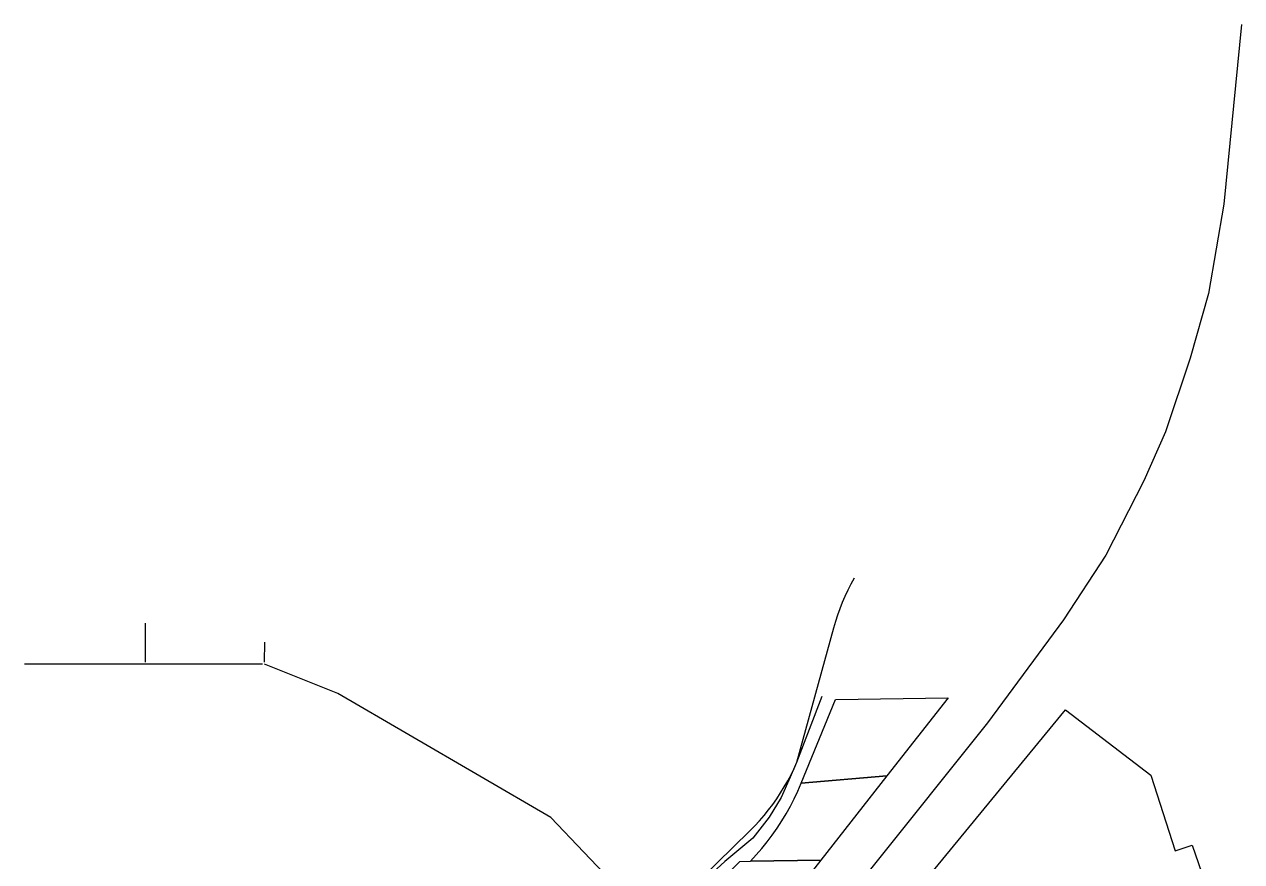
# Model space of a CAD drawing. Extents: x 1876309 to 1899261, y 443723 to 466661.
# Drawn here: x 1892679 to 1895748, y 463025 to 465135 of the extents above; entities that cross this region are included whole.
import ezdxf

# ---------------------------------------------------------------- set-up
doc = ezdxf.new("R2010")
doc.units = 0
doc.header["$MEASUREMENT"] = 0
for name, color, linetype in [('Parcels', 31, 'Continuous'), ('Roads', 7, 'Continuous'), ('Waterlines', 5, 'Continuous')]:
    doc.layers.add(name, color=color, linetype=linetype)

msp = doc.modelspace()

# ---------------------------------------------------------------- linework, layer by layer
at = {"layer": 'Parcels'}
for points in [[(1894853.5, 463241.6), (1894637.3, 463222.8), (1894723.8, 463433.6), (1895007.8, 463438.3), (1894853.5, 463241.6)], [(1894637.3, 463222.8), (1894853.5, 463241.6), (1894686.9, 463029.2), (1894509.5, 463026.2), (1894524, 463042), (1894538, 463058.2), (1894551.5, 463074.9), (1894564.4, 463092), (1894576.7, 463109.6), (1894588.4, 463127.6), (1894599.5, 463145.9), (1894609.9, 463164.7), (1894619.7, 463183.7), (1894628.8, 463203.1), (1894637.3, 463222.8)], [(1894686.9, 463029.2), (1894468.9, 462751.3), (1894322.5, 462861.5), (1894323.9, 462863.4), (1894325.3, 462865.4), (1894326.7, 462867.2), (1894328.2, 462869.1), (1894329.8, 462870.9), (1894331.5, 462872.6), (1894482.2, 463025.8), (1894509.5, 463026.2), (1894686.9, 463029.2)]]:
    msp.add_lwpolyline(points, close=True, dxfattribs=at)
msp.add_lwpolyline([(1894963.1, 462993.7), (1895303.2, 463408), (1895518.9, 463242.8), (1895580.4, 463052.5), (1895623, 463067), (1895670.4, 462927.7)], dxfattribs=at)
at = {"layer": 'Roads'}
for points in [[(1895747.6, 465135.2), (1895702.5, 464681.9), (1895664, 464456.7), (1895617.6, 464294), (1895555.2, 464108), (1895501.3, 463984.8), (1895405.1, 463797.7), (1895298.3, 463634.6), (1895107.2, 463374.9), (1894812.1, 463006.2), (1894273, 462326.6), (1894126.3, 462124.8)], [(1894689.3, 463441.1), (1894625.6, 463275.2), (1894609.4, 463237.7), (1894587.1, 463187.2), (1894556.8, 463137.6), (1894515.3, 463084), (1894444.5, 463025.9)], [(1894444.5, 463025.9), (1894323.8, 462914.5), (1894304.5, 462892.4), (1894288.9, 462861.1), (1894283.3, 462835.3), (1894264.9, 462553.5), (1894259.4, 462505.6), (1894248.3, 462452.2), (1894226.2, 462400.7), (1893993.6, 462034), (1893900.5, 461924.7), (1893835.7, 461835.7), (1893845, 461766)]]:
    msp.add_lwpolyline(points, dxfattribs=at)
at = {"layer": 'Waterlines', "color": 5}
for p, q in [((1892984, 463527.8), (1892984, 463626)), ((1893284.1, 463527.8), (1893285, 463578.4)), ((1892984, 463523), (1892679, 463523)), ((1893279.1, 463523), (1892984, 463523))]:
    msp.add_line(p, q, dxfattribs=at)
for points in [[(1894299, 462874), (1894300.3, 462899.6), (1894507.8, 463102.9), (1894520.2, 463115.4), (1894532.2, 463128.3), (1894543.7, 463141.6), (1894554.9, 463155.3), (1894565.5, 463169.3), (1894575.7, 463183.7), (1894585.4, 463198.4), (1894594.7, 463213.4), (1894603.4, 463228.7), (1894611.7, 463244.3), (1894619.4, 463260.1), (1894626.6, 463276.2), (1894719.5, 463614.5), (1894724.2, 463630.9), (1894729.5, 463647.1), (1894735.3, 463663.1), (1894741.5, 463678.9), (1894748.3, 463694.5), (1894755.5, 463709.9), (1894763.2, 463725.1), (1894771.4, 463740.1)], [(1894294.5, 462874), (1894256, 462874), (1894006, 463136), (1893469, 463449), (1893284, 463523)]]:
    msp.add_lwpolyline(points, dxfattribs=at)

doc.saveas('drawing.dxf')
